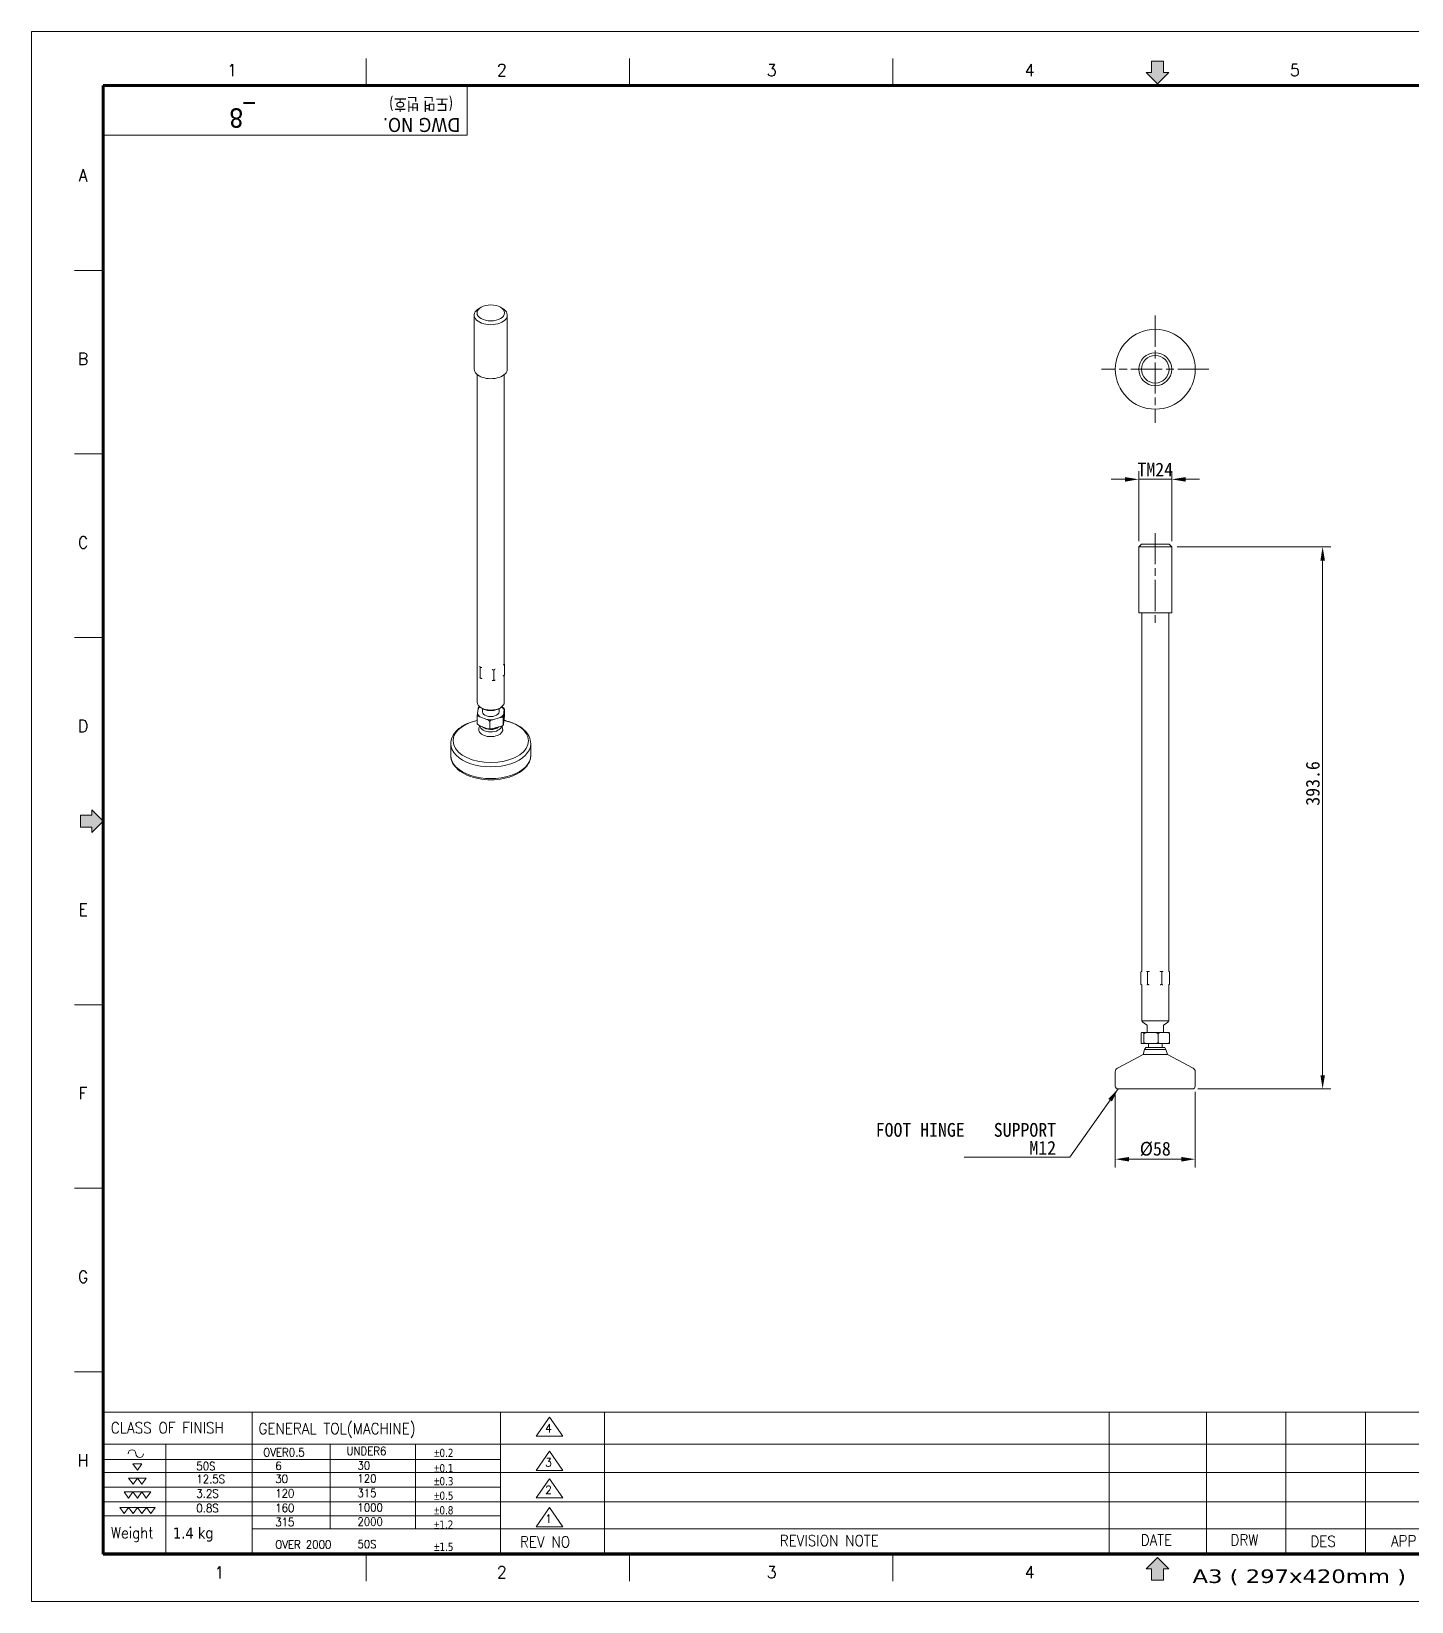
# Model space of a CAD drawing. Header units: millimetres. Extents: x 24 to 1656, y 24 to 1164.
# Drawn here: x 24 to 1026, y 24 to 1164 of the extents above; entities that cross this region are included whole.
import ezdxf
from ezdxf.enums import TextEntityAlignment as Align

# ---------------------------------------------------------------- set-up
doc = ezdxf.new("R2010")
doc.units = ezdxf.units.MM
doc.header["$LTSCALE"] = 4
doc.linetypes.add('CHAIN', pattern=[0.3543, 0.2362, -0.0295, 0.0591, -0.0295])
doc.layers.get('0').update_dxf_attribs({"lineweight": 18})
for name, color, linetype, lineweight in [('SkizziergeometrieWIN-ISO', 7, 'Continuous', 50), ('가는실선_A4', 7, 'Continuous', 5), ('경계(ISO)', 7, 'Continuous', 70), ('굵은실선_A3', 7, 'Continuous', 18), ('제목(ISO)', 7, 'Continuous', 50)]:
    doc.layers.add(name, color=color, linetype=linetype, lineweight=lineweight)
for name, color, linetype, lineweight, true_color in [('가는실선_A3', 9, 'Continuous', 5, 0x808080), ('가는실선중심선_A3', 1, 'Continuous', 5, 0xff0000), ('해치선_A3', 1, 'Continuous', 5, 0xff0000)]:
    doc.layers.add(name, color=color, linetype=linetype, lineweight=lineweight, true_color=true_color)
doc.styles.add('ROMANC_37', font='tahoma.ttf')
doc.styles.add('ROMANC_61', font='ROMANC.shx')
doc.styles.add('주 텍스트 (ISO)', font='tahoma.ttf')
doc.styles.add('치수문자_A3(2.5)', font='')
doc.styles.add('텍스트 스타일12', font='tahoma.ttf')
doc.styles.add('텍스트 스타일171', font='ROMANC.shx', dxfattribs={"width": 0.9})
doc.styles.add('텍스트 스타일211', font='ROMANC.shx', dxfattribs={"width": 0.9})
doc.styles.add('텍스트 스타일213', font='RomanC.shx', dxfattribs={"width": 0.9})
doc.styles.add('텍스트 스타일36', font='ROMANC.shx', dxfattribs={"width": 0.941937})
doc.styles.add('텍스트 스타일42', font='tahoma.ttf', dxfattribs={"width": 1.378837})
doc.styles.add('텍스트 스타일52', font='tahoma.ttf', dxfattribs={"width": 0.8})
doc.styles.get('치수문자_A3(2.5)').set_extended_font_data('GulimChe')
doc.dimstyles.new('치수_A3(2.5)', dxfattribs={"dimscale": 4, "dimtxt": 2.5, "dimasz": 2.5, "dimexe": 1.5, "dimexo": 1, "dimgap": 0.5, "dimtad": 1, "dimtoh": 1, "dimdec": 1, "dimrnd": 1e-08, "dimdsep": 46, "dimtxsty": '치수문자_A3(2.5)', "dimcen": 0.09, "dimdle": 10, "dimclrd": 8, "dimclre": 8, "dimclrt": 7, "dimadec": 1, "dimazin": 2, "dimtfac": 0.8, "dimtmove": 0, "dimatfit": 3, "dimfxl": 1, "dimtolj": 1, "dimtzin": 0, "dimlwd": -1, "dimlwe": -1, "dimarcsym": 0})
doc.dimstyles.new('치수_A3(2.5)$7', dxfattribs={"dimscale": 4, "dimtxt": 2.5, "dimasz": 2.5, "dimexe": 1.5, "dimexo": 1, "dimgap": 0.5, "dimtad": 1, "dimtoh": 1, "dimdec": 1, "dimrnd": 1e-08, "dimdsep": 46, "dimtxsty": '치수문자_A3(2.5)', "dimcen": 0.09, "dimdle": 10, "dimclrd": 256, "dimclre": 8, "dimclrt": 7, "dimadec": 1, "dimazin": 2, "dimtfac": 0.8, "dimtmove": 0, "dimatfit": 3, "dimfxl": 1, "dimtolj": 1, "dimtzin": 0, "dimlwd": -1, "dimlwe": -1, "dimarcsym": 0})

# ---------------------------------------------------------------- blocks, each defined once
blk = doc.blocks.new('경계 A3_경계')
blk.add_hatch(color=7).paths.add_polyline_path([(211.52, 9.9), (211.52, 11.96), (212.48, 11.96), (210.42, 14.01), (208.36, 11.96), (209.32, 11.96), (209.32, 9.9)])
at = {"layer": '가는실선_A3'}
blk.add_hatch(color=7, dxfattribs=at).paths.add_polyline_path([(14.9, 148.76), (14.9, 146.56), (16.96, 146.56), (16.96, 145.6), (19.02, 147.66), (16.96, 149.72), (16.96, 148.76)])
at = {"layer": '해치선_A3'}
blk.add_hatch(color=7, dxfattribs=at).paths.add_polyline_path([(211.52, 283.53), (212.48, 283.53), (210.42, 281.47), (208.36, 283.53), (209.32, 283.53), (209.32, 285.59), (211.52, 285.59)])
for p, q in [((209.32, 285.59), (211.52, 285.59)), ((209.32, 283.53), (209.32, 285.59)), ((211.52, 285.59), (211.52, 283.53)), ((208.36, 283.53), (209.32, 283.53)), ((210.42, 281.47), (208.36, 283.53)), ((211.52, 283.53), (212.48, 283.53)), ((210.42, 14.01), (208.36, 11.96)), ((208.36, 11.96), (209.32, 11.96)), ((209.32, 11.96), (209.32, 9.9)), ((212.48, 11.96), (210.42, 14.01)), ((211.52, 9.9), (211.52, 11.96)), ((211.52, 11.96), (212.48, 11.96)), ((209.32, 9.9), (211.52, 9.9))]:
    blk.add_line(p, q)
at = {"color": 7}
for p, q in [((16.96, 148.76), (14.9, 148.76)), ((14.9, 148.76), (14.9, 146.56)), ((16.96, 149.72), (16.96, 148.76)), ((19.02, 147.66), (16.96, 149.72)), ((14.9, 146.56), (16.96, 146.56)), ((16.96, 145.6), (19.02, 147.66)), ((16.96, 146.56), (16.96, 145.6)), ((210.42, 14.01), (208.36, 11.96)), ((208.36, 11.96), (209.32, 11.96)), ((209.32, 11.96), (209.32, 9.9)), ((212.48, 11.96), (210.42, 14.01)), ((211.52, 9.9), (211.52, 11.96)), ((211.52, 11.96), (212.48, 11.96)), ((209.32, 9.9), (211.52, 9.9))]:
    blk.add_line(p, q, dxfattribs=at)
at = {"layer": 'SkizziergeometrieWIN-ISO', "lineweight": 18}
for p, q in [((6, 291), (414, 291)), ((6, 6), (6, 291)), ((414, 6), (6, 6))]:
    blk.add_line(p, q, dxfattribs=at)
at = {"layer": '가는실선_A3', "color": 7}
for p, q in [((66.79, 281.16), (66.79, 286.06)), ((114.57, 281.16), (114.57, 286.06)), ((162.34, 281.16), (162.34, 286.06)), ((18.75, 247.62), (13.85, 247.62)), ((18.75, 214.3), (13.85, 214.3)), ((18.75, 180.98), (13.85, 180.98)), ((14.9, 148.76), (16.96, 148.76)), ((14.9, 146.56), (14.9, 148.76)), ((16.96, 148.76), (16.96, 149.72)), ((16.96, 149.72), (19.02, 147.66)), ((16.96, 146.56), (14.9, 146.56)), ((19.02, 147.66), (16.96, 145.6)), ((16.96, 145.6), (16.96, 146.56)), ((18.75, 114.34), (13.85, 114.34)), ((18.75, 81.02), (13.85, 81.02)), ((18.75, 47.7), (13.85, 47.7)), ((18.75, 47.7), (13.85, 47.7)), ((66.79, 14.6), (66.79, 9.7)), ((66.79, 14.6), (66.79, 9.7)), ((114.57, 14.6), (114.57, 9.7)), ((162.34, 14.6), (162.34, 9.7))]:
    blk.add_line(p, q, dxfattribs=at)
at = {"layer": '가는실선_A3', "color": 7, "lineweight": 60}
for p, q in [((19.02, 281.16), (19.02, 14.6)), ((401.22, 281.16), (19.02, 281.16)), ((19.02, 14.6), (401.22, 14.6))]:
    blk.add_line(p, q, dxfattribs=at)
at = {"layer": '가는실선_A3', "color": 7, "lineweight": 13}
for p in [(85.08, 280.98), (19.02, 272.16)]:
    blk.add_line(p, (85.08, 272.16), dxfattribs=at)
at = {"layer": '굵은실선_A3'}
blk.add_line((212.48, 283.53), (210.42, 281.47), dxfattribs=at)
at = {"layer": '가는실선_A3', "color": 7, "style": '텍스트 스타일36', "width": 0.941937}
for s, p in [('1', (42.42, 283.98)), ('2', (91.4, 283.98)), ('3', (140.38, 283.98)), ('4', (187.21, 283.98)), ('5', (235.33, 283.98)), ('A', (15.38, 264.88)), ('B', (15.38, 231.56)), ('C', (15.38, 198.24)), ('D', (15.38, 164.92)), ('E', (15.38, 131.6)), ('F', (15.38, 98.28)), ('G', (15.38, 64.96)), ('H', (15.38, 31.64)), ('1', (40.11, 11.29)), ('2', (91.4, 11.34)), ('3', (140.38, 11.34)), ('4', (187.21, 11.34))]:
    blk.add_text(s, height=2.2, dxfattribs=at).set_placement(p, align=Align.MIDDLE_CENTER)
at = {"layer": '가는실선_A3', "color": 7, "style": '텍스트 스타일52', "width": 0.8}
blk.add_text('(도면 번호)', height=2.293, rotation=180, dxfattribs=at).set_placement((82.53, 278.93))
at = {"layer": '가는실선_A3', "color": 7, "style": 'ROMANC_37'}
blk.add_text('DWG NO.', height=2.527, rotation=180, dxfattribs=at).set_placement((83.82, 275.28))
at = {"layer": '가는실선_A3', "color": 7, "style": '텍스트 스타일42', "width": 1.378315}
blk.add_text('A3 ( 297x420mm )', height=2.463, dxfattribs=at).set_placement((216.76, 9.38), (255.51, 9.38), align=Align.FIT)
at = {"layer": '경계(ISO)', "insert": (44.22, 275.84), "char_height": 3.5, "attachment_point": 5, "rotation": 180, "style": '주 텍스트 (ISO)'}
blk.add_mtext('_8 ', dxfattribs=at)
blk = doc.blocks.new('제목 블록 A3_표제란')
at = {"layer": '가는실선_A4', "lineweight": 13}
for p, q in [((25.42, 38.66), (269.12, 38.66)), ((208.17, 38.66), (208.17, 13.12)), ((25.42, 32.81), (269.12, 32.81))]:
    blk.add_line(p, q, dxfattribs=at)
at = {"layer": '가는실선_A4'}
for p, q in [((25.42, 13.12), (25.42, 38.66)), ((52.65, 38.66), (52.65, 13.12)), ((97.69, 38.66), (97.69, 13.12)), ((106.58, 37.75), (104.15, 34.26)), ((109.02, 34.26), (106.58, 37.75)), ((116.56, 13.12), (116.56, 38.69)), ((225.83, 38.66), (225.83, 12.86)), ((240.26, 38.66), (240.26, 12.86)), ((254.69, 38.66), (254.69, 13.12)), ((104.15, 34.26), (109.02, 34.26)), ((36.93, 32.81), (36.93, 19.82)), ((66.8, 32.81), (66.8, 17.47)), ((82.25, 32.81), (82.25, 17.47)), ((106.58, 31.55), (104.15, 28.06)), ((109.02, 28.06), (106.58, 31.55)), ((97.69, 30.03), (25.42, 30.03)), ((30.98, 29.24), (32.59, 29.24)), ((31.78, 28.13), (30.98, 29.24)), ((32.59, 29.24), (31.78, 28.13)), ((30.19, 26.66), (31.8, 26.66)), ((30.99, 25.55), (30.19, 26.66)), ((31.8, 26.66), (30.99, 25.55)), ((31.8, 26.66), (33.4, 26.66)), ((32.6, 25.55), (31.8, 26.66)), ((33.4, 26.66), (32.6, 25.55)), ((104.15, 28.06), (109.02, 28.06)), ((106.58, 26.57), (104.15, 23.08)), ((109.02, 23.08), (106.58, 26.57)), ((97.69, 25.05), (25.42, 25.05)), ((29.38, 24.16), (30.98, 24.16)), ((30.18, 23.05), (29.38, 24.16)), ((30.98, 24.16), (30.18, 23.05)), ((30.98, 24.16), (32.59, 24.16)), ((31.79, 23.05), (30.98, 24.16)), ((32.59, 24.16), (31.79, 23.05)), ((32.59, 24.16), (34.2, 24.16)), ((33.39, 23.05), (32.59, 24.16)), ((34.2, 24.16), (33.39, 23.05)), ((104.15, 23.08), (109.02, 23.08)), ((28.59, 21.34), (30.19, 21.34)), ((29.39, 20.23), (28.59, 21.34)), ((30.19, 21.34), (29.39, 20.23)), ((30.19, 21.34), (31.8, 21.34)), ((31, 20.23), (30.19, 21.34)), ((31.8, 21.34), (31, 20.23)), ((31.8, 21.34), (33.41, 21.34)), ((32.6, 20.23), (31.8, 21.34)), ((33.41, 21.34), (32.6, 20.23)), ((33.41, 21.34), (35.01, 21.34)), ((34.21, 20.23), (33.41, 21.34)), ((35.01, 21.34), (34.21, 20.23)), ((106.58, 21.34), (104.15, 17.85)), ((109.02, 17.85), (106.58, 21.34)), ((97.69, 19.82), (25.42, 19.82)), ((36.93, 19.82), (36.93, 13.12)), ((104.15, 17.85), (109.02, 17.85)), ((25.42, 13.12), (407.76, 13.12)), ((208.17, 13.12), (25.42, 13.12))]:
    blk.add_line(p, q, dxfattribs=at)
at = {"layer": '가는실선_A4', "color": 7}
for p, q in [((269.09, 27.68), (25.42, 27.68)), ((269.12, 22.4), (25.42, 22.4)), ((269.12, 17.47), (52.65, 17.47))]:
    blk.add_line(p, q, dxfattribs=at)
at = {"layer": '가는실선_A4'}
for centre, start, end in [((30.81, 31.11), 0, 180), ((32.21, 31.11), 180, 0)]:
    blk.add_arc(centre, 0.698, start, end, dxfattribs=at)
at = {"layer": '가는실선_A3', "color": 7, "style": '텍스트 스타일12'}
blk.add_attdef('질량\\P1;_001', (38.26, 15.71), '', height=2, dxfattribs=at)
at = {"layer": '가는실선_A4', "color": 7, "width": 0.9}
for s, height, style, p in [('CLASS OF FINISH', 2, '텍스트 스타일171', (26.97, 34.81)), ('GENERAL TOL(MACHINE)', 2, '텍스트 스타일171', (53.76, 34.67)), ('4', 1.5, '텍스트 스타일211', (105.83, 34.98)), ('OVER0.5', 1.5, '텍스트 스타일211', (54.63, 30.6)), ('UNDER6', 1.5, '텍스트 스타일211', (69.75, 30.85)), ('50S', 1.5, '텍스트 스타일211', (42.49, 28.11)), ('6', 1.5, '텍스트 스타일211', (56.81, 28.15)), ('30', 1.5, '텍스트 스타일211', (71.73, 28.22)), ('3', 1.5, '텍스트 스타일211', (105.83, 28.78)), ('12.5S', 1.5, '텍스트 스타일211', (42.49, 25.76)), ('30', 1.5, '텍스트 스타일211', (56.81, 25.8)), ('120', 1.5, '텍스트 스타일211', (71.73, 25.86)), ('3.2S', 1.5, '텍스트 스타일211', (42.49, 23.12)), ('120', 1.5, '텍스트 스타일211', (56.81, 23.16)), ('315', 1.5, '텍스트 스타일211', (71.73, 23.23)), ('2', 1.5, '텍스트 스타일211', (105.83, 23.8)), ('0.8S', 1.5, '텍스트 스타일211', (42.49, 20.48)), ('160', 1.5, '텍스트 스타일211', (56.81, 20.52)), ('1000', 1.5, '텍스트 스타일213', (71.72, 20.59)), ('1', 1.5, '텍스트 스타일211', (105.83, 18.57)), ('Weight', 2, '텍스트 스타일171', (26.97, 15.76)), ('315', 1.5, '텍스트 스타일213', (56.81, 17.94)), ('2000', 1.5, '텍스트 스타일211', (71.72, 18.01)), ('OVER 2000', 1.5, '텍스트 스타일211', (56.81, 13.87)), ('50S', 1.5, '텍스트 스타일211', (71.73, 13.94)), ('REV NO', 2, '텍스트 스타일171', (101.23, 14.1)), ('REVISION NOTE', 2, '텍스트 스타일171', (148.38, 14.33)), ('DATE', 2, '텍스트 스타일171', (213.9, 14.44)), ('DRW', 2, '텍스트 스타일171', (230.19, 14.46)), ('DES', 2, '텍스트 스타일171', (244.7, 14.2)), ('APP', 2, '텍스트 스타일171', (259.32, 14.27))]:
    blk.add_text(s, height=height, dxfattribs=dict(at, style=style)).set_placement(p)
at = {"layer": '가는실선_A4', "color": 7, "char_height": 1.5, "attachment_point": 7, "style": 'ROMANC_61'}
for s, insert in [('\\fAIGDT|b0|i0;\\W0.90;\\H1.5000;`\\fTahoma|b0|i0;\\W0.90;\\H1.5000;0.2', (85.63, 30.47)), ('\\fAIGDT|b0|i0;\\W0.90;\\H1.5000;`\\fTahoma|b0|i0;\\W0.90;\\H1.5000;0.1', (85.63, 27.69)), ('\\fAIGDT|b0|i0;\\W0.90;\\H1.5000;`\\fTahoma|b0|i0;\\W0.90;\\H1.5000;0.3', (85.63, 25.34)), ('\\fAIGDT|b0|i0;\\W0.90;\\H1.5000;`\\fTahoma|b0|i0;\\W0.90;\\H1.5000;0.5', (85.63, 22.71)), ('\\fAIGDT|b0|i0;\\W0.90;\\H1.5000;`\\fTahoma|b0|i0;\\W0.90;\\H1.5000;0.8', (85.62, 20.06)), ('\\fAIGDT|b0|i0;\\W0.90;\\H1.5000;`\\fTahoma|b0|i0;\\W0.90;\\H1.5000;1.2', (85.62, 17.48)), ('\\fAIGDT|b0|i0;\\W0.90;\\H1.5000;`\\fTahoma|b0|i0;\\W0.90;\\H1.5000;1.5', (85.63, 13.42))]:
    blk.add_mtext(s, dxfattribs=dict(at, insert=insert))
at = {"layer": '가는실선_A4', "color": 7, "style": '텍스트 스타일12'}
blk.add_attdef('SCALE_001', (273.43, 32.87), '', height=2, dxfattribs=at)
blk.add_attdef('설명', text='', height=2, dxfattribs=at).set_placement((331.27, 35.73), align=Align.MIDDLE_LEFT)
blk.add_attdef('프로젝트', text='', height=2, dxfattribs=at).set_placement((340.77, 28.27), align=Align.MIDDLE_CENTER)
at = {"layer": '가는실선_A4', "style": '텍스트 스타일12'}
blk.add_attdef('리비전_번호', text='', height=2, dxfattribs=at).set_placement((388.38, 15.27), align=Align.MIDDLE_CENTER)
at = {"layer": '제목(ISO)', "style": '텍스트 스타일12'}
for tag, p in [('관리자', (373.93, 36.39)), ('공급업자', (383.08, 28.64))]:
    blk.add_attdef(tag, text='', height=2, dxfattribs=at).set_placement(p, align=Align.TOP_LEFT)
blk = doc.blocks.new('*D16')
at = {"layer": 'Defpoints', "color": 0, "transparency": 16777216}
for p in [(828, 838.8), (828, 789.8), (852, 789.8)]:
    blk.add_point(p, dxfattribs=at)
at = {"layer": '가는실선_A4', "color": 8, "transparency": 16777216}
for p, q in [((828, 793.8), (828, 844.8)), ((852, 793.8), (852, 844.8)), ((818, 838.8), (808, 838.8)), ((828, 838.8), (838, 838.8)), ((842, 838.8), (838, 838.8)), ((852, 838.8), (842, 838.8)), ((862, 838.8), (872, 838.8))]:
    blk.add_line(p, q, dxfattribs=at)
for points in [[(818, 840.4), (818, 837.1), (828, 838.8)], [(862, 840.4), (862, 837.1), (852, 838.8)]]:
    blk.add_solid(points, dxfattribs=at)
at = {"layer": '가는실선_A4', "color": 7, "transparency": 16777216, "insert": (840, 845.9), "char_height": 10, "attachment_point": 5, "style": '치수문자_A3(2.5)'}
blk.add_mtext('\\A1;\\f굴림체|b0|i0;\\H10.0000;TM24', dxfattribs=at)
blk = doc.blocks.new('*D17')
at = {"layer": 'Defpoints', "color": 0, "transparency": 16777216}
for p in [(852, 789.8), (867, 396.2), (961.5, 396.2)]:
    blk.add_point(p, dxfattribs=at)
at = {"layer": '가는실선_A4', "color": 8, "transparency": 16777216}
for p, q in [((856, 789.8), (967.5, 789.8)), ((961.5, 779.8), (961.5, 406.2)), ((871, 396.2), (967.5, 396.2))]:
    blk.add_line(p, q, dxfattribs=at)
for points in [[(959.9, 779.8), (963.2, 779.8), (961.5, 789.8)], [(959.9, 406.2), (963.2, 406.2), (961.5, 396.2)]]:
    blk.add_solid(points, dxfattribs=at)
at = {"layer": '가는실선_A4', "color": 7, "transparency": 16777216, "insert": (954.4, 618), "char_height": 10, "attachment_point": 5, "rotation": 90, "style": '치수문자_A3(2.5)'}
blk.add_mtext('\\A1;393.6', dxfattribs=at)
blk = doc.blocks.new('*D18')
at = {"layer": 'Defpoints', "color": 0, "transparency": 16777216}
for p in [(811, 398.2), (869, 398.2), (869, 345.2)]:
    blk.add_point(p, dxfattribs=at)
at = {"layer": '가는실선_A4', "color": 8, "transparency": 16777216}
for p, q in [((811, 394.2), (811, 339.2)), ((869, 394.2), (869, 339.2)), ((821, 345.2), (859, 345.2))]:
    blk.add_line(p, q, dxfattribs=at)
for points in [[(821, 346.8), (821, 343.5), (811, 345.2)], [(859, 346.8), (859, 343.5), (869, 345.2)]]:
    blk.add_solid(points, dxfattribs=at)
at = {"layer": '가는실선_A4', "color": 7, "transparency": 16777216, "insert": (840, 352.6), "char_height": 10, "attachment_point": 5, "style": '치수문자_A3(2.5)'}
blk.add_mtext('\\A1;\\f굴림체|b0|i0;\\H10.0000;Ø58', dxfattribs=at)

msp = doc.modelspace()

# ---------------------------------------------------------------- linework, layer by layer
at = {"layer": '가는실선_A3'}
for centre, major_axis, start_param, end_param in [((357.54, 670), (-9.97, 0), 5.6237508, 5.9024457), ((357.54, 670), (9.97, 0), 0.2356116, 0.6594345), ((357.54, 648.96), (-27.41, 0), 5.0809016, 10.6390517), ((357.54, 670), (-9.97, 0), 0.2356116, 0.6664579), ((357.54, 670), (-9.97, 0), 1.2828091, 1.7136555), ((357.54, 670), (9.97, 0), 5.4715993, 5.9024457), ((357.54, 646.8), (-29, 0), 0, 3.1415927), ((357.54, 638.26), (-29, 0), 0, 3.1415927)]:
    msp.add_ellipse(centre, major_axis=major_axis, ratio=0.5773503, start_param=start_param, end_param=end_param, dxfattribs=at)
at = {"layer": '가는실선중심선_A3', "linetype": 'CHAIN', "ltscale": 23.990969}
for p, q in [((840, 957.71), (840, 879.71)), ((879, 918.71), (801, 918.71)), ((840, 799.78), (840, 731.78))]:
    msp.add_line(p, q, dxfattribs=at)
at = {"layer": '굵은실선_A3'}
for p, q in [((345.54, 957.98), (345.54, 918.79)), ((350.47, 963.7), (349.06, 962.88)), ((364.61, 963.7), (366.03, 962.88)), ((369.54, 957.98), (369.54, 918.79)), ((347.72, 676.92), (347.72, 914.81)), ((367.36, 704.55), (367.36, 914.81)), ((830, 791.78), (828, 789.78)), ((852, 789.78), (828, 789.78)), ((828, 789.78), (828, 741.78)), ((830, 791.78), (850, 791.78)), ((850, 791.78), (852, 789.78)), ((852, 789.78), (852, 741.78)), ((852, 741.78), (828, 741.78)), ((830.18, 481.61), (830.18, 741.78)), ((849.82, 481.61), (849.82, 741.78)), ((347.64, 700.41), (347.64, 707.91)), ((349.85, 694.55), (349.85, 702.05)), ((359.75, 692.72), (359.75, 700.23)), ((367.36, 676.92), (367.36, 696.69)), ((367.44, 696.76), (367.44, 704.26)), ((347.67, 661.53), (347.67, 666.42)), ((348.29, 672.14), (347.85, 668.66)), ((349.71, 666.44), (354.71, 664.48)), ((351.54, 670), (351.54, 672.3)), ((356.75, 657.97), (356.75, 662.87)), ((358.96, 664.3), (364.41, 665.83)), ((363.54, 670), (363.54, 672.3)), ((366.62, 660.73), (366.62, 665.63)), ((366.8, 667.86), (367.24, 671.35)), ((367.24, 664.81), (366.8, 661.33)), ((367.42, 667.05), (367.42, 671.95)), ((349.62, 659.95), (348.95, 658.07)), ((354.71, 657.95), (349.71, 659.91)), ((364.41, 659.29), (358.96, 657.77)), ((365.55, 659.71), (366.14, 658.07)), ((328.54, 638.26), (328.54, 646.8)), ((386.54, 638.26), (386.54, 646.8)), ((829.62, 472.09), (829.62, 481.28)), ((830.18, 481.61), (829.87, 481.44)), ((834.38, 472.09), (834.38, 481.28)), ((844.76, 472.09), (844.76, 481.28)), ((849.82, 481.61), (850.13, 481.44)), ((850.38, 472.09), (850.38, 481.28)), ((830.18, 471.76), (829.87, 471.94)), ((830.18, 445.55), (830.18, 471.76)), ((849.82, 471.76), (850.13, 471.94)), ((849.82, 445.55), (849.82, 471.76)), ((830.18, 445.55), (849.82, 445.55)), ((829.64, 430.09), (829.64, 436.09)), ((830.1, 437.09), (831.24, 437.09)), ((831.24, 437.09), (834.03, 437.09)), ((831.7, 430.09), (831.7, 436.09)), ((834, 437.09), (834, 442.62)), ((834.03, 437.09), (839.74, 437.09)), ((839.74, 437.09), (843.93, 437.09)), ((842.06, 430.09), (842.06, 436.09)), ((843.93, 437.09), (848.5, 437.09)), ((846, 437.09), (846, 442.62)), ((848.5, 437.09), (849.9, 437.09)), ((850.36, 430.09), (850.36, 436.09)), ((831.24, 429.09), (830.1, 429.09)), ((832.22, 424.72), (831.23, 421.22)), ((834.03, 429.09), (831.24, 429.09)), ((833.11, 426.22), (832.22, 424.72)), ((847.78, 424.72), (832.22, 424.72)), ((846.89, 426.22), (833.11, 426.22)), ((839.74, 429.09), (834.03, 429.09)), ((834.97, 426.22), (834.97, 429.09)), ((843.93, 429.09), (839.74, 429.09)), ((848.5, 429.09), (843.93, 429.09)), ((845.03, 426.22), (845.03, 429.09)), ((846.89, 426.22), (847.78, 424.72)), ((847.78, 424.72), (848.77, 421.22)), ((849.9, 429.09), (848.5, 429.09)), ((831.23, 421.22), (812.59, 411.32)), ((848.77, 421.22), (831.23, 421.22)), ((848.77, 421.22), (867.41, 411.32)), ((811, 398.22), (811, 408.67)), ((869, 398.22), (869, 408.67)), ((867, 396.22), (813, 396.22))]:
    msp.add_line(p, q, dxfattribs=at)
for radius in [29, 12, 10]:
    msp.add_circle((840, 918.71), radius, dxfattribs=at)
for centre, radius, start, end in [((838, 451.78), 10, 218.54868, 246.42182), ((842, 451.78), 10, 293.57818, 321.45132), ((814, 408.67), 3, 117.98051, 180), ((866, 408.67), 3, 0, 62.01949), ((813, 398.22), 2, 180, 270), ((867, 398.22), 2, 270, 0)]:
    msp.add_arc(centre, radius, start, end, dxfattribs=at)
for centre, major_axis, start_param, end_param in [((357.54, 957.98), (-12, 0), 5.4977871, 10.2101761), ((357.54, 918.79), (-12, 0), 0, 3.1415927), ((357.54, 676.92), (9.82, 0), 3.1415927, 6.2831853), ((357.54, 670), (-6, 0), 0, 3.1415927), ((357.54, 657.04), (-8.78, 0), 6.0797546, 9.6282087), ((357.54, 659.9), (-7.78, 0), 0.0032425, 3.0730825), ((357.54, 661.13), (6.89, 0), 3.6458282, 5.7207372), ((357.54, 661.13), (6, 0), 4.9370259, 5.3894416)]:
    msp.add_ellipse(centre, major_axis=major_axis, ratio=0.5773503, start_param=start_param, end_param=end_param, dxfattribs=at)
msp.add_ellipse((357.54, 959.61), major_axis=(10, 0), ratio=0.5773503, dxfattribs=at)
for points, weights in [([(347.64, 707.91), (347.68, 707.95), (347.72, 707.98)], [1, 1.00069724339, 1.0013688696]), ([(347.72, 707.79), (347.68, 707.85), (347.64, 707.91)], [1.00457534475, 1.00244520199, 1]), ([(347.64, 700.41), (347.68, 700.26), (347.72, 700.12)], [1, 1.00244520199, 1.00457534475]), ([(349.85, 702.05), (349.72, 702.57), (349.58, 703.04)], [1, 1.00861956174, 1.01332411151]), ([(351.06, 702.1), (350.47, 702.09), (349.85, 702.05)], [1.01332411151, 1.00861956174, 1]), ([(359.75, 700.23), (359.13, 700.49), (358.55, 700.72)], [1, 1.00861956174, 1.01332411151]), ([(360.69, 700.99), (360.23, 700.63), (359.75, 700.23)], [1.01332411151, 1.00861956174, 1]), ([(367.44, 704.26), (366.96, 704.16), (366.51, 704.04)], [1, 1.00861956174, 1.01332411151]), ([(366.51, 696), (366.96, 696.35), (367.44, 696.76)], [1.01332411151, 1.00861956174, 1]), ([(367.17, 705.25), (367.3, 704.78), (367.44, 704.26)], [1.01332411151, 1.00861956174, 1]), ([(349.58, 694.99), (349.72, 694.76), (349.85, 694.55)], [1.01332411151, 1.00861956174, 1]), ([(349.85, 694.55), (350.47, 694.28), (351.06, 694.05)], [1, 1.00861956174, 1.01332411151]), ([(358.55, 692.67), (359.13, 692.68), (359.75, 692.72)], [1.01332411151, 1.00861956174, 1]), ([(359.75, 692.72), (360.23, 692.82), (360.69, 692.94)], [1, 1.00861956174, 1.01332411151]), ([(830.2, 481.61), (829.92, 481.47), (829.62, 481.28)], [1.01332411151, 1.00861956174, 1]), ([(834.38, 481.28), (834.08, 481.47), (833.8, 481.61)], [1, 1.00861956174, 1.01332411151]), ([(835.65, 481.61), (835.03, 481.47), (834.38, 481.28)], [1.01332411151, 1.00861956174, 1]), ([(844.76, 481.28), (844.11, 481.47), (843.5, 481.61)], [1, 1.00861956174, 1.01332411151]), ([(845.45, 481.61), (845.11, 481.47), (844.76, 481.28)], [1.01332411151, 1.00861956174, 1]), ([(850.38, 481.28), (850.03, 481.47), (849.7, 481.61)], [1, 1.00861956174, 1.01332411151]), ([(850.13, 481.44), (850.25, 481.36), (850.38, 481.28)], [1.00669081664, 1.00370757928, 1]), ([(829.62, 472.09), (829.92, 471.9), (830.2, 471.76)], [1, 1.00861956174, 1.01332411151]), ([(833.8, 471.76), (834.08, 471.9), (834.38, 472.09)], [1.01332411151, 1.00861956174, 1]), ([(834.38, 472.09), (835.03, 471.9), (835.65, 471.76)], [1, 1.00861956174, 1.01332411151]), ([(843.5, 471.76), (844.11, 471.9), (844.76, 472.09)], [1.01332411151, 1.00861956174, 1]), ([(844.76, 472.09), (845.11, 471.9), (845.45, 471.76)], [1, 1.00861956174, 1.01332411151]), ([(849.7, 471.76), (850.03, 471.9), (850.38, 472.09)], [1.01332411151, 1.00861956174, 1]), ([(850.38, 472.09), (850.25, 472.01), (850.13, 471.94)], [1, 1.00370757928, 1.00669081664])]:
    msp.add_rational_spline(points, weights, degree=2, dxfattribs=at)
for points, knots in [([(348.44, 672.99), (348.42, 672.98), (348.41, 672.92), (348.36, 672.69), (348.32, 672.4), (348.29, 672.14)], [0.62647539, 0.62647539, 0.62647539, 0.62647539, 0.68910525, 0.68910525, 0.8246123, 0.8246123, 0.8246123, 0.8246123]), ([(348.9, 673.39), (348.87, 673.36), (348.84, 673.34), (348.77, 673.29), (348.74, 673.26), (348.68, 673.21), (348.65, 673.18), (348.59, 673.13), (348.56, 673.1), (348.49, 673.05), (348.46, 673.02), (348.44, 672.99)], [1.244869226, 1.244869226, 1.244869226, 1.244869226, 1.259369328, 1.259369328, 1.273869431, 1.273869431, 1.288369534, 1.288369534, 1.302869636, 1.302869636, 1.317369739, 1.317369739, 1.317369739, 1.317369739]), ([(349.43, 673.72), (349.42, 673.71), (349.41, 673.7), (349.23, 673.62), (349.05, 673.51), (348.9, 673.39)], [-0.693701357, -0.693701357, -0.693701357, -0.693701357, -0.689105249, -0.689105249, -0.634190489, -0.634190489, -0.634190489, -0.634190489]), ([(365.66, 673.72), (364.72, 672.93), (363.8, 672.4), (361.81, 671.49), (360.76, 671.2), (358.7, 670.86), (357.7, 670.81), (355.68, 670.94), (354.66, 671.11), (352.52, 671.79), (351.39, 672.28), (349.95, 673.3), (349.69, 673.5), (349.43, 673.72)], [3.126824, 3.126824, 3.126824, 3.126824, 3.4306586, 3.4306586, 3.8195598, 3.8195598, 4.2084611, 4.2084611, 4.5973623, 4.5973623, 4.9862635, 4.9862635, 5.07133, 5.07133, 5.07133, 5.07133]), ([(367.14, 672.5), (367.13, 672.51), (367.11, 672.53), (366.95, 672.7), (366.74, 672.86), (366.22, 673.2), (365.8, 673.39), (365.43, 673.54)], [0.61642723, 0.61642723, 0.61642723, 0.61642723, 0.62252932, 0.62252932, 0.68910525, 0.68910525, 0.81796869, 0.81796869, 0.81796869, 0.81796869]), ([(347.67, 663.76), (345.09, 663.2), (342.64, 662.41), (337.86, 660.27), (335.59, 658.86), (331.9, 655.57), (330.46, 653.7), (328.9, 650.1), (328.54, 648.45), (328.54, 646.8)], [6.9554344, 6.9554344, 6.9554344, 6.9554344, 7.2510571, 7.2510571, 7.5887245, 7.5887245, 7.9180449, 7.9180449, 8.1632974, 8.1632974, 8.1632974, 8.1632974]), ([(347.85, 668.66), (347.82, 668.4), (347.78, 668.06), (347.73, 667.55), (347.71, 667.33), (347.69, 666.99), (347.68, 666.83), (347.67, 666.65), (347.67, 666.59), (347.67, 666.51), (347.67, 666.46), (347.67, 666.42)], [-0.8246123, -0.8246123, -0.8246123, -0.8246123, -0.68910525, -0.68910525, -0.62252932, -0.62252932, -0.58195521, -0.58195521, -0.56736649, -0.56736649, -0.55422014, -0.55422014, -0.55422014, -0.55422014]), ([(347.67, 666.42), (347.67, 666.46), (347.68, 666.5), (347.7, 666.57), (347.72, 666.6), (347.79, 666.7), (347.89, 666.75), (348.14, 666.82), (348.35, 666.81), (348.88, 666.74), (349.33, 666.59), (349.71, 666.44)], [0.55422014, 0.55422014, 0.55422014, 0.55422014, 0.56736649, 0.56736649, 0.58195521, 0.58195521, 0.62252932, 0.62252932, 0.68910525, 0.68910525, 0.8246123, 0.8246123, 0.8246123, 0.8246123]), ([(347.67, 661.53), (347.67, 661.49), (347.67, 661.45), (347.67, 661.39), (347.67, 661.36), (347.68, 661.3), (347.68, 661.28), (347.69, 661.27)], [-0.554220145, -0.554220145, -0.554220145, -0.554220145, -0.541073802, -0.541073802, -0.526485084, -0.526485084, -0.49790182, -0.49790182, -0.49790182, -0.49790182]), ([(349.71, 659.91), (349.33, 660.06), (348.88, 660.26), (348.35, 660.61), (348.14, 660.77), (347.89, 661.03), (347.79, 661.15), (347.72, 661.31), (347.7, 661.36), (347.68, 661.45), (347.67, 661.49), (347.67, 661.53)], [-1.93305259, -1.93305259, -1.93305259, -1.93305259, -1.79754554, -1.79754554, -1.73096961, -1.73096961, -1.6903955, -1.6903955, -1.67580678, -1.67580678, -1.66266043, -1.66266043, -1.66266043, -1.66266043]), ([(347.69, 661.27), (347.71, 661.25), (347.72, 661.23), (347.76, 661.19), (347.77, 661.17), (347.81, 661.13), (347.82, 661.11), (347.86, 661.07), (347.87, 661.05), (347.91, 661.01), (347.93, 660.99), (347.94, 660.97)], [2.308663938, 2.308663938, 2.308663938, 2.308663938, 2.318460093, 2.318460093, 2.328256248, 2.328256248, 2.338052403, 2.338052403, 2.347848559, 2.347848559, 2.357644714, 2.357644714, 2.357644714, 2.357644714]), ([(354.71, 664.48), (355.08, 664.34), (355.53, 664.13), (356.07, 663.78), (356.28, 663.63), (356.52, 663.37), (356.62, 663.24), (356.7, 663.08), (356.72, 663.03), (356.74, 662.95), (356.75, 662.9), (356.75, 662.87)], [-0.8246123, -0.8246123, -0.8246123, -0.8246123, -0.68910525, -0.68910525, -0.62252932, -0.62252932, -0.58195521, -0.58195521, -0.56736649, -0.56736649, -0.55422014, -0.55422014, -0.55422014, -0.55422014]), ([(356.75, 662.87), (356.75, 662.9), (356.75, 662.95), (356.78, 663.03), (356.8, 663.08), (356.88, 663.23), (356.99, 663.35), (357.26, 663.59), (357.48, 663.72), (358.07, 664.03), (358.56, 664.19), (358.96, 664.3)], [0.55422014, 0.55422014, 0.55422014, 0.55422014, 0.56736649, 0.56736649, 0.58195521, 0.58195521, 0.62252932, 0.62252932, 0.68910525, 0.68910525, 0.8246123, 0.8246123, 0.8246123, 0.8246123]), ([(364.41, 665.83), (364.81, 665.94), (365.3, 666.05), (365.89, 666.07), (366.11, 666.06), (366.38, 665.97), (366.49, 665.92), (366.57, 665.81), (366.59, 665.77), (366.61, 665.71), (366.62, 665.67), (366.62, 665.63)], [-0.8246123, -0.8246123, -0.8246123, -0.8246123, -0.68910525, -0.68910525, -0.62252932, -0.62252932, -0.58195521, -0.58195521, -0.56736649, -0.56736649, -0.55422014, -0.55422014, -0.55422014, -0.55422014]), ([(366.62, 665.63), (366.62, 665.67), (366.62, 665.71), (366.62, 665.8), (366.62, 665.86), (366.63, 666.04), (366.64, 666.2), (366.66, 666.53), (366.68, 666.75), (366.73, 667.26), (366.77, 667.6), (366.8, 667.86)], [0.55422014, 0.55422014, 0.55422014, 0.55422014, 0.56736649, 0.56736649, 0.58195521, 0.58195521, 0.62252932, 0.62252932, 0.68910525, 0.68910525, 0.8246123, 0.8246123, 0.8246123, 0.8246123]), ([(366.8, 661.33), (366.77, 661.07), (366.73, 660.79), (366.68, 660.55), (366.66, 660.48), (366.64, 660.47), (366.63, 660.49), (366.62, 660.57), (366.62, 660.6), (366.62, 660.66), (366.62, 660.69), (366.62, 660.73)], [-1.93305259, -1.93305259, -1.93305259, -1.93305259, -1.79754554, -1.79754554, -1.73096961, -1.73096961, -1.6903955, -1.6903955, -1.67580678, -1.67580678, -1.66266043, -1.66266043, -1.66266043, -1.66266043]), ([(386.54, 646.8), (386.54, 648.6), (386.11, 650.4), (384.47, 653.87), (383.19, 655.52), (379.84, 658.61), (377.67, 660.01), (372.77, 662.31), (370.02, 663.21), (367.11, 663.83)], [5.0217048, 5.0217048, 5.0217048, 5.0217048, 5.28967, 5.28967, 5.5811347, 5.5811347, 5.9093231, 5.9093231, 6.2411162, 6.2411162, 6.2411162, 6.2411162]), ([(367.4, 672.2), (367.38, 672.22), (367.36, 672.24), (367.33, 672.28), (367.31, 672.3), (367.28, 672.34), (367.26, 672.36), (367.23, 672.4), (367.21, 672.42), (367.18, 672.46), (367.16, 672.48), (367.14, 672.5)], [5.450256591, 5.450256591, 5.450256591, 5.450256591, 5.460052746, 5.460052746, 5.469848902, 5.469848902, 5.479645057, 5.479645057, 5.489441212, 5.489441212, 5.499237367, 5.499237367, 5.499237367, 5.499237367]), ([(367.24, 671.35), (367.27, 671.61), (367.31, 671.89), (367.36, 672.13), (367.37, 672.19), (367.4, 672.2), (367.4, 672.18), (367.41, 672.11), (367.41, 672.08), (367.42, 672.02), (367.42, 671.98), (367.42, 671.95)], [-0.8246123, -0.8246123, -0.8246123, -0.8246123, -0.68910525, -0.68910525, -0.62252932, -0.62252932, -0.58195521, -0.58195521, -0.56736649, -0.56736649, -0.55422014, -0.55422014, -0.55422014, -0.55422014]), ([(367.42, 667.05), (367.42, 667.01), (367.42, 666.96), (367.41, 666.88), (367.41, 666.82), (367.4, 666.64), (367.4, 666.48), (367.37, 666.15), (367.36, 665.93), (367.31, 665.41), (367.27, 665.07), (367.24, 664.81)], [-0.55422014, -0.55422014, -0.55422014, -0.55422014, -0.5410738, -0.5410738, -0.52648508, -0.52648508, -0.48591097, -0.48591097, -0.41933504, -0.41933504, -0.28382799, -0.28382799, -0.28382799, -0.28382799]), ([(356.75, 657.97), (356.75, 657.93), (356.74, 657.89), (356.72, 657.83), (356.7, 657.79), (356.62, 657.69), (356.52, 657.64), (356.28, 657.58), (356.07, 657.58), (355.53, 657.66), (355.08, 657.8), (354.71, 657.95)], [-0.55422014, -0.55422014, -0.55422014, -0.55422014, -0.5410738, -0.5410738, -0.52648508, -0.52648508, -0.48591097, -0.48591097, -0.41933504, -0.41933504, -0.28382799, -0.28382799, -0.28382799, -0.28382799]), ([(356.01, 657.6), (356.11, 657.59), (356.21, 657.58), (356.42, 657.56), (356.52, 657.56), (356.73, 657.55), (356.83, 657.54), (357.04, 657.54), (357.15, 657.53), (357.35, 657.53), (357.46, 657.53), (357.56, 657.53)], [3.30490672, 3.30490672, 3.30490672, 3.30490672, 3.33444345, 3.33444345, 3.36398019, 3.36398019, 3.39351692, 3.39351692, 3.42305366, 3.42305366, 3.4525904, 3.4525904, 3.4525904, 3.4525904]), ([(358.96, 657.77), (358.56, 657.66), (358.07, 657.55), (357.48, 657.52), (357.26, 657.54), (356.99, 657.62), (356.88, 657.68), (356.8, 657.79), (356.78, 657.83), (356.75, 657.89), (356.75, 657.93), (356.75, 657.97)], [-1.93305259, -1.93305259, -1.93305259, -1.93305259, -1.79754554, -1.79754554, -1.73096961, -1.73096961, -1.6903955, -1.6903955, -1.67580678, -1.67580678, -1.66266043, -1.66266043, -1.66266043, -1.66266043]), ([(366.62, 660.73), (366.62, 660.69), (366.61, 660.65), (366.59, 660.57), (366.57, 660.52), (366.49, 660.37), (366.38, 660.25), (366.11, 660.01), (365.89, 659.87), (365.3, 659.57), (364.81, 659.41), (364.41, 659.29)], [-0.55422014, -0.55422014, -0.55422014, -0.55422014, -0.5410738, -0.5410738, -0.52648508, -0.52648508, -0.48591097, -0.48591097, -0.41933504, -0.41933504, -0.28382799, -0.28382799, -0.28382799, -0.28382799]), ([(366.18, 660.08), (366.22, 660.11), (366.25, 660.13), (366.31, 660.19), (366.34, 660.21), (366.41, 660.26), (366.44, 660.29), (366.5, 660.34), (366.53, 660.37), (366.59, 660.42), (366.62, 660.45), (366.65, 660.48)], [4.386461879, 4.386461879, 4.386461879, 4.386461879, 4.400961982, 4.400961982, 4.415462085, 4.415462085, 4.429962187, 4.429962187, 4.44446229, 4.44446229, 4.458962393, 4.458962393, 4.458962393, 4.458962393]), ([(328.54, 638.26), (328.54, 636.47), (328.99, 634.68), (330.72, 631.24), (332.05, 629.6), (335.52, 626.58), (337.72, 625.22), (342.72, 622.98), (345.53, 622.12), (351.44, 620.96), (354.54, 620.67), (360.72, 620.68), (363.8, 620.98), (369.68, 622.15), (372.46, 623.02), (377.47, 625.27), (379.69, 626.66), (383.28, 629.84), (384.67, 631.64), (386.19, 635.09), (386.54, 636.68), (386.54, 638.26)], [1.8801121, 1.8801121, 1.8801121, 1.8801121, 2.1626586, 2.1626586, 2.4651499, 2.4651499, 2.7925448, 2.7925448, 3.1242242, 3.1242242, 3.4540407, 3.4540407, 3.7829711, 3.7829711, 4.1128156, 4.1128156, 4.4445064, 4.4445064, 4.7715654, 4.7715654, 5.0217048, 5.0217048, 5.0217048, 5.0217048]), ([(829.64, 436.09), (829.64, 436.13), (829.64, 436.18), (829.64, 436.27), (829.65, 436.32), (829.67, 436.48), (829.69, 436.59), (829.74, 436.79), (829.79, 436.88), (829.91, 437.05), (830.02, 437.09), (830.1, 437.09)], [0.55422014, 0.55422014, 0.55422014, 0.55422014, 0.56736649, 0.56736649, 0.58195521, 0.58195521, 0.62252932, 0.62252932, 0.68910525, 0.68910525, 0.8246123, 0.8246123, 0.8246123, 0.8246123]), ([(831.24, 437.09), (831.32, 437.09), (831.42, 437.05), (831.55, 436.88), (831.59, 436.79), (831.65, 436.59), (831.67, 436.48), (831.69, 436.32), (831.69, 436.27), (831.7, 436.18), (831.7, 436.13), (831.7, 436.09)], [-0.8246123, -0.8246123, -0.8246123, -0.8246123, -0.68910525, -0.68910525, -0.62252932, -0.62252932, -0.58195521, -0.58195521, -0.56736649, -0.56736649, -0.55422014, -0.55422014, -0.55422014, -0.55422014]), ([(831.7, 436.09), (831.7, 436.13), (831.71, 436.18), (831.73, 436.27), (831.75, 436.32), (831.84, 436.48), (831.96, 436.59), (832.24, 436.79), (832.47, 436.88), (833.09, 437.05), (833.6, 437.09), (834.03, 437.09)], [0.55422014, 0.55422014, 0.55422014, 0.55422014, 0.56736649, 0.56736649, 0.58195521, 0.58195521, 0.62252932, 0.62252932, 0.68910525, 0.68910525, 0.8246123, 0.8246123, 0.8246123, 0.8246123]), ([(839.74, 437.09), (840.17, 437.09), (840.68, 437.05), (841.29, 436.88), (841.53, 436.79), (841.81, 436.59), (841.92, 436.48), (842.01, 436.32), (842.03, 436.27), (842.06, 436.18), (842.06, 436.13), (842.06, 436.09)], [-0.8246123, -0.8246123, -0.8246123, -0.8246123, -0.68910525, -0.68910525, -0.62252932, -0.62252932, -0.58195521, -0.58195521, -0.56736649, -0.56736649, -0.55422014, -0.55422014, -0.55422014, -0.55422014]), ([(842.06, 436.09), (842.06, 436.13), (842.07, 436.18), (842.09, 436.27), (842.11, 436.32), (842.18, 436.48), (842.27, 436.59), (842.49, 436.79), (842.68, 436.88), (843.17, 437.05), (843.58, 437.09), (843.93, 437.09)], [0.55422014, 0.55422014, 0.55422014, 0.55422014, 0.56736649, 0.56736649, 0.58195521, 0.58195521, 0.62252932, 0.62252932, 0.68910525, 0.68910525, 0.8246123, 0.8246123, 0.8246123, 0.8246123]), ([(848.5, 437.09), (848.84, 437.09), (849.25, 437.05), (849.74, 436.88), (849.93, 436.79), (850.16, 436.59), (850.25, 436.48), (850.32, 436.32), (850.34, 436.27), (850.36, 436.18), (850.36, 436.13), (850.36, 436.09)], [-0.8246123, -0.8246123, -0.8246123, -0.8246123, -0.68910525, -0.68910525, -0.62252932, -0.62252932, -0.58195521, -0.58195521, -0.56736649, -0.56736649, -0.55422014, -0.55422014, -0.55422014, -0.55422014]), ([(850.36, 436.09), (850.36, 436.13), (850.36, 436.18), (850.36, 436.27), (850.35, 436.32), (850.33, 436.48), (850.31, 436.59), (850.26, 436.79), (850.21, 436.88), (850.09, 437.05), (849.98, 437.09), (849.9, 437.09)], [0.55422014, 0.55422014, 0.55422014, 0.55422014, 0.56736649, 0.56736649, 0.58195521, 0.58195521, 0.62252932, 0.62252932, 0.68910525, 0.68910525, 0.8246123, 0.8246123, 0.8246123, 0.8246123]), ([(830.1, 429.09), (830.02, 429.09), (829.91, 429.12), (829.79, 429.29), (829.74, 429.38), (829.69, 429.58), (829.67, 429.69), (829.65, 429.85), (829.64, 429.9), (829.64, 429.99), (829.64, 430.04), (829.64, 430.09)], [-1.93305259, -1.93305259, -1.93305259, -1.93305259, -1.79754554, -1.79754554, -1.73096961, -1.73096961, -1.6903955, -1.6903955, -1.67580678, -1.67580678, -1.66266043, -1.66266043, -1.66266043, -1.66266043]), ([(831.7, 430.09), (831.7, 430.04), (831.7, 429.99), (831.69, 429.9), (831.69, 429.85), (831.67, 429.69), (831.65, 429.58), (831.59, 429.38), (831.55, 429.29), (831.42, 429.12), (831.32, 429.09), (831.24, 429.09)], [-0.55422014, -0.55422014, -0.55422014, -0.55422014, -0.5410738, -0.5410738, -0.52648508, -0.52648508, -0.48591097, -0.48591097, -0.41933504, -0.41933504, -0.28382799, -0.28382799, -0.28382799, -0.28382799]), ([(834.03, 429.09), (833.6, 429.09), (833.09, 429.12), (832.47, 429.29), (832.24, 429.38), (831.96, 429.58), (831.84, 429.69), (831.75, 429.85), (831.73, 429.9), (831.71, 429.99), (831.7, 430.04), (831.7, 430.09)], [-1.93305259, -1.93305259, -1.93305259, -1.93305259, -1.79754554, -1.79754554, -1.73096961, -1.73096961, -1.6903955, -1.6903955, -1.67580678, -1.67580678, -1.66266043, -1.66266043, -1.66266043, -1.66266043]), ([(842.06, 430.09), (842.06, 430.04), (842.06, 429.99), (842.03, 429.9), (842.01, 429.85), (841.92, 429.69), (841.81, 429.58), (841.53, 429.38), (841.29, 429.29), (840.68, 429.12), (840.17, 429.09), (839.74, 429.09)], [-0.55422014, -0.55422014, -0.55422014, -0.55422014, -0.5410738, -0.5410738, -0.52648508, -0.52648508, -0.48591097, -0.48591097, -0.41933504, -0.41933504, -0.28382799, -0.28382799, -0.28382799, -0.28382799]), ([(843.93, 429.09), (843.58, 429.09), (843.17, 429.12), (842.68, 429.29), (842.49, 429.38), (842.27, 429.58), (842.18, 429.69), (842.11, 429.85), (842.09, 429.9), (842.07, 429.99), (842.06, 430.04), (842.06, 430.09)], [-1.93305259, -1.93305259, -1.93305259, -1.93305259, -1.79754554, -1.79754554, -1.73096961, -1.73096961, -1.6903955, -1.6903955, -1.67580678, -1.67580678, -1.66266043, -1.66266043, -1.66266043, -1.66266043]), ([(850.36, 430.09), (850.36, 430.04), (850.36, 429.99), (850.34, 429.9), (850.32, 429.85), (850.25, 429.69), (850.16, 429.58), (849.93, 429.38), (849.74, 429.29), (849.25, 429.12), (848.84, 429.09), (848.5, 429.09)], [-0.55422014, -0.55422014, -0.55422014, -0.55422014, -0.5410738, -0.5410738, -0.52648508, -0.52648508, -0.48591097, -0.48591097, -0.41933504, -0.41933504, -0.28382799, -0.28382799, -0.28382799, -0.28382799]), ([(849.9, 429.09), (849.98, 429.09), (850.09, 429.12), (850.21, 429.29), (850.26, 429.38), (850.31, 429.58), (850.33, 429.69), (850.35, 429.85), (850.36, 429.9), (850.36, 429.99), (850.36, 430.04), (850.36, 430.09)], [-1.93305259, -1.93305259, -1.93305259, -1.93305259, -1.79754554, -1.79754554, -1.73096961, -1.73096961, -1.6903955, -1.6903955, -1.67580678, -1.67580678, -1.66266043, -1.66266043, -1.66266043, -1.66266043])]:
    msp.add_open_spline(points, degree=3, knots=knots, dxfattribs=at)

# ---------------------------------------------------------------- block references
at = {"xscale": 4, "yscale": 4, "zscale": 4}
msp.add_blockref('경계 A3_경계', (0, 0), dxfattribs=at)
ref = msp.add_blockref('제목 블록 A3_표제란', (-26.19, 6.95), dxfattribs=dict(xscale=4, yscale=4, zscale=4))
ref.add_attrib('질량\\P1;_001', '1.4 kg', (126.85, 69.77), dxfattribs={"layer": '가는실선_A3', "color": 7, "height": 8, "style": '텍스트 스타일12'})

# ---------------------------------------------------------------- texts
at = {"layer": '가는실선_A4', "color": 7, "insert": (767.98, 348.42), "char_height": 10, "width": 126.0104, "attachment_point": 9, "line_spacing_factor": 0.783242, "style": '치수문자_A3(2.5)'}
msp.add_mtext('\\PFOOT HINGE  {\\H1.26392x; }SUPPORT{\\H1.25003x; }\\PM12{\\H1.25151x; }', dxfattribs=at)

# ---------------------------------------------------------------- dimensions: what is measured, and where the dimension line sits
at = {"layer": '가는실선_A4', "color": 8, "true_color": 0x808080}
for base, p1, p2, text, override, picture, middle in [((828, 838.76), (852, 789.78), (828, 789.78), '\\f굴림체|b0|i0;\\H10.0000;TM<>', {"dimgap": 0.5, "dimtoh": 0, "dimdec": 1, "dimtol": 0, "dimlim": 0, "dimtp": 0, "dimtm": 0, "dimtdec": 2, "dimtofl": 0}, '*D16', (840, 838.76)), ((869, 345.18), (811, 398.22), (869, 398.22), '\\f굴림체|b0|i0;\\H10.0000;Ø<>', {"dimgap": 0.5, "dimtoh": 0, "dimdec": 1, "dimtol": 0, "dimlim": 0, "dimtp": 0, "dimtm": 0, "dimtdec": 2, "dimtofl": 0, "dimatfit": 1}, '*D18', (840, 345.18))]:
    dim = msp.add_linear_dim(base=base, p1=p1, p2=p2, angle=180, text=text, dimstyle='치수_A3(2.5)', override=override, dxfattribs=at)
    dim.commit()
    dim.dimension.update_dxf_attribs({"geometry": picture, "text_midpoint": middle, "dimtype": 160})
dim = msp.add_linear_dim(base=(961.52, 396.22), p1=(852, 789.78), p2=(867, 396.22), angle=90, dimstyle='치수_A3(2.5)', override={"dimgap": 0.5, "dimtoh": 0, "dimdec": 1, "dimtol": 0, "dimlim": 0, "dimtp": 0, "dimtm": 0, "dimtdec": 2, "dimtofl": 0, "dimatfit": 1}, dxfattribs=at)
dim.commit()
dim.dimension.update_dxf_attribs({"geometry": '*D17', "text_midpoint": (961.52, 618), "dimtype": 160})

# ---------------------------------------------------------------- leaders
at = {"layer": '가는실선_A4', "annotation_type": 0, "has_hookline": 1, "hookline_direction": 1, "text_width": 66.85}
msp.add_leader([(813, 396.22), (777.98, 346.75), (767.98, 346.75)], dimstyle='치수_A3(2.5)$7', override={"dimgap": 0, "dimtad": 1}, dxfattribs=at)

doc.saveas('drawing.dxf')
